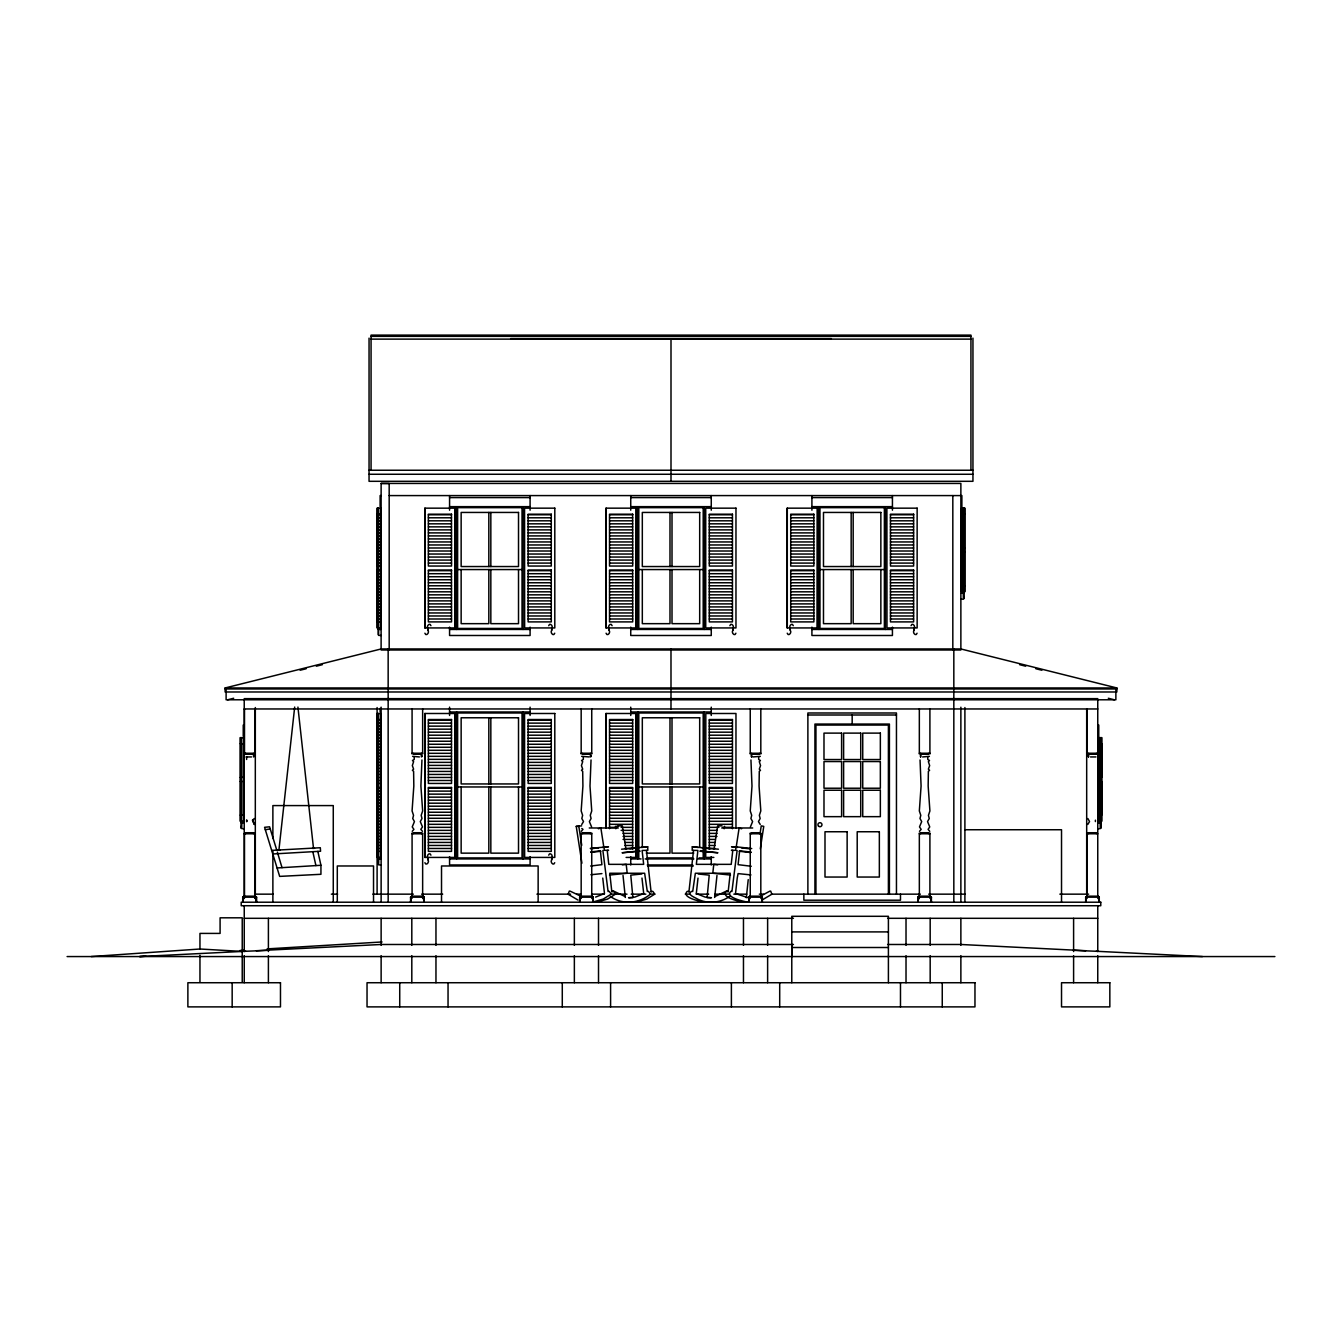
<?xml version="1.0" encoding="UTF-8"?>
<svg xmlns="http://www.w3.org/2000/svg" width="1342" height="1342" viewBox="0 0 1342 1342"><rect width="100%" height="100%" fill="white"/><g stroke="black" fill="none" stroke-linecap="round" stroke-linejoin="round"><path stroke-width="1.5" d="M241.124 818.922L241.157 817.412L240.973 827.98M378.243 625.674L378.259 624.164L378.209 634.682M378.243 855.156L378.259 853.646L378.209 864.164M964.042 596.989L964.026 598.498L963.992 596.989M1100.926 826.471L1100.91 827.98L1100.893 822.327M791.78 956.561L791.78 944.483M718.44 849.201L692.304 846.785L692.17 850.308L697.89 850.459L696.347 864.349L731.222 864.349L732.766 850.459L731.39 850.308L735.752 850.308L735.886 846.785L731.524 846.785L737.463 847.456M714.665 897.462L716.98 875.454M746.32 897.731L748.232 879.631M278.918 850.073L294.686 707.049M688.932 891.86L693.529 850.459M698.008 878.071L696.297 893.554L705.137 897.077L711.461 897.731L707.1 897.731L709.23 875.118L698.175 873.994M728.152 891.86L730.233 873.256L695.357 873.256L692.707 891.507A6.744 3.372 90 0 0 691.499 891.44C686.282 894.51 695.173 897.496 697.538 899.073C707.737 904.206 720.386 902.898 729.679 896.422M737.11 850.459L731.927 891.507A6.744 3.372 -90 0 0 730.719 891.44C724.797 897.462 743.334 901.254 747.511 902.143M548.71 625.674C549.633 622 553.81 626.211 551.713 628.693L551.713 630.203C549.633 632.686 553.81 636.896 554.732 633.223M548.71 855.156C549.633 851.482 553.81 855.693 551.713 858.175L551.713 859.685C549.633 862.168 553.81 866.378 554.732 862.705M729.88 625.674C730.803 622 734.98 626.211 732.883 628.693L732.883 630.203C730.803 632.686 734.98 636.896 735.902 633.223M911.05 625.674C911.973 622 916.15 626.211 914.053 628.693L914.053 630.203C911.973 632.686 916.15 636.896 917.072 633.223M714.078 849.201L717.668 825.867L722.03 825.867M724.16 828.769L724.529 826.37M736.171 847.272L739.123 827.98L741.589 828.769M760.058 833.65L761.25 825.867L763.749 826.37L760.293 848.865M750.396 826.924L752.61 821.572L750.899 818.519L751.705 815.332L750.245 810.937L751.99 786.026L750.95 759.975M242.717 902.21L243.573 898.184L242.717 902.21L242.717 897.177L243.992 896.171L255.299 896.171L256.574 897.177L256.574 902.21L255.718 898.184M410.568 902.21L411.424 898.184L410.568 902.21L410.568 897.177L411.843 896.171L422.881 896.171L424.156 897.177L424.156 902.21L423.3 898.184M579.66 902.21L580.516 898.184L579.66 902.21L579.66 897.177L580.935 896.171L591.973 896.171L593.248 897.177L593.248 902.21L592.392 898.184M749.591 898.184L748.735 902.21L748.735 897.177L750.01 896.171L761.048 896.171L762.323 897.177L762.323 902.21L761.484 898.184M917.827 902.21L918.683 898.184L917.827 902.21L917.827 897.177L919.102 896.171L930.14 896.171L931.415 897.177L931.415 902.21L930.56 898.184L931.415 902.21M1086.534 898.184L1085.678 902.21L1085.678 897.177L1086.953 896.171L1097.991 896.171L1099.266 897.177L1099.266 902.21L1098.41 898.184M703.929 902.143C699.752 901.254 681.216 897.462 687.138 891.44A6.744 3.372 90 0 1 688.345 891.507L688.681 891.692M743.149 902.143C738.972 901.254 720.436 897.462 726.357 891.44A6.744 3.372 -90 0 1 727.565 891.507L727.901 891.692M920.042 759.975L921.082 786.026L919.337 810.937L920.797 815.332L919.991 818.519L921.702 821.572L919.488 826.924L921.149 829.339L919.488 831.352M581.74 824.458L583.535 821.572L581.824 818.519L582.629 815.332L581.17 810.937L582.914 786.026L582.696 771.331L581.489 770.291L582.696 769.134L581.422 765.594L582.696 761.669L581.556 760.511L583.317 759.488L583.317 756.938M1087.758 824.458L1089.553 821.572L1087.842 818.519M412.229 831.352L413.89 829.339L412.229 826.924L414.443 821.572L412.732 818.519L413.537 815.332L412.078 810.937L413.822 786.026L413.604 771.331L412.397 770.291L413.604 769.134L412.329 765.594L413.604 761.669L412.464 760.511L414.225 759.488L414.225 756.938M581.321 831.352L582.982 829.339L581.807 828.5M378.612 629.583L378.612 635.37L381.128 635.487M241.845 822.696L241.728 828.618L244.244 828.735M378.746 858.93L378.612 864.852L381.128 864.969M254.41 818.519L252.43 820.18L254.225 824.458M255.466 898.184L256.305 902.21L256.305 897.177L242.717 897.177L243.992 896.171M244.261 896.171L242.986 897.177L242.986 902.21M422.881 896.171L424.156 897.177L410.568 897.177L411.843 896.171M591.973 896.171L593.248 897.177L579.66 897.177L580.935 896.171M1097.991 896.171L1099.266 897.177L1085.678 897.177L1086.953 896.171M760.31 756.351L752.812 756.938M929.402 756.351L922.608 756.938M612.103 891.692L612.422 891.507A6.744 3.372 90 0 1 613.63 891.44L615.542 894.107L611.197 894.107L603.229 899.073L592.493 902.143M615.542 894.107L607.591 899.073L596.838 902.143M651.323 891.692L651.658 891.507A6.744 3.372 -90 0 1 652.866 891.44L654.779 894.107L650.417 894.107C639.329 903.585 622.302 905.145 610.325 896.422M654.779 894.107L646.81 899.073L636.074 902.143M242.717 897.177L244.496 896.171M410.568 897.177L412.078 896.171M579.66 897.177L581.17 896.171M750.245 896.171L748.735 897.177L762.323 897.177L761.048 896.171M919.337 896.171L917.827 897.177L931.415 897.177L930.14 896.171M1085.678 897.177L1087.188 896.171M430.933 625.674C430.01 622 425.833 626.211 427.913 628.693L427.913 630.203C429.994 632.686 425.833 636.896 424.894 633.223M427.913 630.203L427.913 628.693M551.713 630.203L551.713 628.693M612.103 625.674C611.18 622 607.003 626.211 609.083 628.693L609.083 630.203C611.164 632.686 607.003 636.896 606.064 633.223M609.083 630.203L609.083 628.693M732.883 630.203L732.883 628.693M793.273 625.674C792.35 622 788.173 626.211 790.253 628.693L790.253 630.203C792.334 632.686 788.173 636.896 787.234 633.223M790.253 630.203L790.253 628.693M430.933 855.156C430.01 851.482 425.833 855.693 427.913 858.175L427.913 859.685C429.994 862.168 425.833 866.378 424.894 862.705M427.913 859.685L427.913 858.175M914.053 630.203L914.053 628.693M551.713 859.685L551.713 858.175M761.669 895.533L769.721 891.222A9.931 4.965 -90 0 1 770.711 891.122L771.818 894.258L761.988 900.063M714.615 896.691L726.139 891.222A9.931 4.965 90 0 1 727.129 891.122M598.398 828.769L600.864 827.98L603.833 847.272M595.63 897.077L604.487 893.554L602.759 878.071M225.137 687.96L381.128 648.958L960.872 648.958L1116.846 687.96L1116.846 691.986L225.137 691.986L225.137 687.96L1116.846 687.96M300.105 670.245L306.177 668.735M316.309 666.202L322.382 664.676M227.62 699.786L233.693 698.259M251.524 754.003L254.795 753.248L244.227 753.248L247.498 754.003M419.375 754.003L422.646 753.248L412.078 753.248L415.349 754.003M588.467 754.003L591.738 753.248L581.17 753.248L584.441 754.003M247.498 833.013L244.227 833.768L254.795 833.768L251.524 833.013M415.349 833.013L412.078 833.768L422.646 833.768L419.375 833.013M757.542 754.003L760.813 753.248L750.245 753.248L753.516 754.003M584.441 833.013L581.17 833.768L591.738 833.768L588.467 833.013M926.634 754.003L929.905 753.248L919.337 753.248L922.608 754.003M1094.485 754.003L1097.756 753.248L1087.188 753.248L1090.459 754.003M753.516 833.013L750.245 833.768L760.813 833.768L757.542 833.013M922.608 833.013L919.337 833.768L929.905 833.768L926.634 833.013M1090.459 833.013L1087.188 833.768L1097.756 833.768L1094.485 833.013M581.908 863.191L576.238 826.37L581.656 825.867M265.313 829.708L270.245 828.92M590.614 866.026L601.904 864.667L600.377 850.845L590.648 851.918M622.319 864.835L626.211 864.349L627.2 873.256L609.52 875.051M590.262 848.329L608.48 846.785L602.541 847.456M590.665 848.765L598.582 847.892M591.117 852.338L600.847 851.264M621.564 849.201L647.7 846.785L647.834 850.308L642.113 850.459L643.657 864.349L608.782 864.349L607.238 850.459L608.597 850.308L604.252 850.308L604.118 846.785M629.884 848.765L637.802 847.892M641.761 847.456L647.7 846.785M639.597 850.845L622.101 852.774L640.067 851.264M590.866 874.732L601.921 873.608M641.812 873.994L630.774 875.118L632.904 897.731L628.542 897.731L634.867 897.077L643.707 893.554L641.979 878.071M272.778 853.982L320.57 851.247L320.319 847.725L271.688 850.409M91.256 956.561L199.958 949.012L242.231 951.428M277.073 867.955L320.939 865.288L320.939 874.296L279.673 876.393L264.575 827.309L269.591 826.806L276.771 850.14M145.842 956.192L139.568 956.561L245.771 951.26M239.916 950.522L244.093 950.27M267.092 948.895L382.051 941.967M256.322 950.723L268.4 950.119M268.685 950.102L381.128 944.483L598.515 944.483M312.518 848.412L314.514 848.312M244.244 951.327L268.4 950.337M510.614 338.587L831.386 338.587M371.063 336.356L970.937 336.356M371.063 339.123L970.937 339.123M369.05 470.237L972.95 470.237M369.05 474.263L972.95 474.263M381.128 483.439L960.872 483.439L960.872 649.998L381.111 649.998L381.128 483.439L389.18 483.506L389.18 649.679M381.128 495.584L380.121 495.584L380.121 506.655M389.18 495.584L961.878 495.584L961.878 593.214M449.57 497.597L530.09 497.597M630.74 497.597L711.26 497.597M811.91 497.597L892.43 497.597M449.57 506.655L530.09 506.655M630.74 506.655L711.26 506.655M811.91 506.655L892.43 506.655M455.106 508.165L424.844 508.165L424.844 627.939L455.106 627.939L455.106 508.165L454.988 627.939M636.276 508.165L606.014 508.165L606.014 627.939L636.276 627.939L636.276 508.165L636.158 627.939M817.446 508.165L787.184 508.165L787.184 627.939L817.446 627.939L817.446 508.165L817.328 627.939M961.526 508.165L964.982 508.165L964.982 591.705L961.526 591.705M379.568 514.204L377.219 514.204L377.219 566.039L379.568 566.039M962.818 514.204L964.781 514.204M378.561 514.774L379.45 514.774M428.417 514.774L451.516 514.774M528.111 514.774L551.243 514.774M609.587 514.774L632.686 514.774M709.281 514.774L732.413 514.774M790.757 514.774L813.856 514.774M890.451 514.774L913.583 514.774M962.952 514.842L963.908 514.842M378.561 517.794L379.45 517.794M428.417 517.794L451.516 517.794M528.111 517.794L551.243 517.794M609.587 517.794L632.686 517.794M709.281 517.794L732.413 517.794M790.757 517.794L813.856 517.794M890.451 517.794L913.583 517.794M962.952 517.861L963.908 517.861M378.561 520.813L379.45 520.813M428.417 520.813L451.516 520.813M528.111 520.813L551.243 520.813M609.587 520.813L632.686 520.813M709.281 520.813L732.413 520.813M790.757 520.813L813.856 520.813M890.451 520.813L913.583 520.813M962.952 520.881L963.908 520.881M378.561 523.833L379.45 523.833M428.417 523.833L451.516 523.833M528.111 523.833L551.243 523.833M609.587 523.833L632.686 523.833M709.281 523.833L732.413 523.833M790.757 523.833L813.856 523.833M890.451 523.833L913.583 523.833M962.952 523.9L963.908 523.9M378.561 526.852L379.45 526.852M428.417 526.852L451.516 526.852M528.111 526.852L551.243 526.852M609.587 526.852L632.686 526.852M709.281 526.852L732.413 526.852M790.757 526.852L813.856 526.852M890.451 526.852L913.583 526.852M962.952 526.92L963.908 526.92M378.561 529.872L379.45 529.872M428.417 529.872L451.516 529.872M528.111 529.872L551.243 529.872M609.587 529.872L632.686 529.872M709.281 529.872L732.413 529.872M790.757 529.872L813.856 529.872M890.451 529.872L913.583 529.872M962.952 529.939L963.908 529.939M378.561 532.891L379.45 532.891M428.417 532.891L451.516 532.891M528.111 532.891L551.243 532.891M609.587 532.891L632.686 532.891M709.281 532.891L732.413 532.891M790.757 532.891L813.856 532.891M890.451 532.891L913.583 532.891M962.952 532.959L963.908 532.959M378.561 535.911L379.45 535.911M428.417 535.911L451.516 535.911M528.111 535.911L551.243 535.911M609.587 535.911L632.686 535.911M709.281 535.911L732.413 535.911M790.757 535.911L813.856 535.911M890.451 535.911L913.583 535.911M962.952 535.978L963.908 535.978M378.561 538.93L379.45 538.93M428.417 538.93L451.516 538.93M528.111 538.93L551.243 538.93M609.587 538.93L632.686 538.93M709.281 538.93L732.413 538.93M790.757 538.93L813.856 538.93M890.451 538.93L913.583 538.93M962.952 538.998L963.908 538.998M378.561 541.95L379.45 541.95M428.417 541.95L451.516 541.95M528.111 541.95L551.243 541.95M609.587 541.95L632.686 541.95M709.281 541.95L732.413 541.95M790.757 541.95L813.856 541.95M890.451 541.95L913.583 541.95M962.952 542.017L963.908 542.017M378.561 544.969L379.45 544.969M428.417 544.969L451.516 544.969M528.111 544.969L551.243 544.969M609.587 544.969L632.686 544.969M709.281 544.969L732.413 544.969M790.757 544.969L813.856 544.969M890.451 544.969L913.583 544.969M962.952 545.037L963.908 545.037M378.561 547.989L379.45 547.989M428.417 547.989L451.516 547.989M528.111 547.989L551.243 547.989M609.587 547.989L632.686 547.989M709.281 547.989L732.413 547.989M790.757 547.989L813.856 547.989M890.451 547.989L913.583 547.989M962.818 547.922L964.781 547.922M378.561 551.008L379.45 551.008M428.417 551.008L451.516 551.008M528.111 551.008L551.243 551.008M609.587 551.008L632.686 551.008M709.281 551.008L732.413 551.008M790.757 551.008L813.856 551.008M890.451 551.008L913.583 551.008M962.818 551.948L964.781 551.948M962.952 552.568L963.908 552.568M378.561 554.028L379.45 554.028M428.417 554.028L451.516 554.028M528.111 554.028L551.243 554.028M609.587 554.028L632.686 554.028M709.281 554.028L732.413 554.028M790.757 554.028L813.856 554.028M890.451 554.028L913.583 554.028M962.952 555.588L963.908 555.588M378.561 557.047L379.45 557.047M428.417 557.047L451.516 557.047M528.111 557.047L551.243 557.047M609.587 557.047L632.686 557.047M709.281 557.047L732.413 557.047M790.757 557.047L813.856 557.047M890.451 557.047L913.583 557.047M962.952 558.607L963.908 558.607M378.561 560.067L379.45 560.067M428.417 560.067L451.516 560.067M528.111 560.067L551.243 560.067M609.587 560.067L632.686 560.067M709.281 560.067L732.413 560.067M790.757 560.067L813.856 560.067M890.451 560.067L913.583 560.067M962.952 561.627L963.908 561.627M378.561 563.086L379.45 563.086M428.417 563.086L451.516 563.086M528.111 563.086L551.243 563.086M609.587 563.086L632.686 563.086M709.281 563.086L732.413 563.086M790.757 563.086L813.856 563.086M890.451 563.086L913.583 563.086M962.952 564.647L963.908 564.647M962.952 567.666L963.908 567.666M457.622 569.562L522.038 569.562M638.792 569.562L703.208 569.562M819.962 569.562L884.378 569.562M379.568 570.065L377.219 570.065L377.219 621.9L379.568 621.9M378.561 570.685L379.45 570.685M428.417 570.685L451.516 570.685M528.111 570.685L551.243 570.685M609.587 570.685L632.686 570.685M709.281 570.685L732.413 570.685M790.757 570.685L813.856 570.685M890.451 570.685L913.583 570.685M962.952 570.685L963.908 570.685M378.561 573.705L379.45 573.705M428.417 573.705L451.516 573.705M528.111 573.705L551.243 573.705M609.587 573.705L632.686 573.705M709.281 573.705L732.413 573.705M790.757 573.705L813.856 573.705M890.451 573.705L913.583 573.705M962.952 573.705L963.908 573.705M378.561 576.725L379.45 576.725M428.417 576.725L451.516 576.725M528.111 576.725L551.243 576.725M609.587 576.725L632.686 576.725M709.281 576.725L732.413 576.725M790.757 576.725L813.856 576.725M890.451 576.725L913.583 576.725M962.952 576.725L963.908 576.725M378.561 579.744L379.45 579.744M428.417 579.744L451.516 579.744M528.111 579.744L551.243 579.744M609.587 579.744L632.686 579.744M709.281 579.744L732.413 579.744M790.757 579.744L813.856 579.744M890.451 579.744L913.583 579.744M962.952 579.744L963.908 579.744M378.561 582.763L379.45 582.763M428.417 582.763L451.516 582.763M528.111 582.763L551.243 582.763M609.587 582.763L632.686 582.763M709.281 582.763L732.413 582.763M790.757 582.763L813.856 582.763M890.451 582.763L913.583 582.763M962.952 582.763L963.908 582.763M378.561 585.783L379.45 585.783M428.417 585.783L451.516 585.783M528.111 585.783L551.243 585.783M609.587 585.783L632.686 585.783M709.281 585.783L732.413 585.783M790.757 585.783L813.856 585.783M890.451 585.783L913.583 585.783M962.818 585.666L964.781 585.666M378.561 588.803L379.45 588.803M428.417 588.803L451.516 588.803M528.111 588.803L551.243 588.803M609.587 588.803L632.686 588.803M709.281 588.803L732.413 588.803M790.757 588.803L813.856 588.803M890.451 588.803L913.583 588.803M378.561 591.822L379.45 591.822M428.417 591.822L451.516 591.822M528.111 591.822L551.243 591.822M609.587 591.822L632.686 591.822M709.281 591.822L732.413 591.822M790.757 591.822L813.856 591.822M890.451 591.822L913.583 591.822M961.476 593.214L964.143 593.214M378.561 594.841L379.45 594.841M428.417 594.841L451.516 594.841M528.111 594.841L551.243 594.841M609.587 594.841L632.686 594.841M709.281 594.841L732.413 594.841M790.757 594.841L813.856 594.841M890.451 594.841L913.583 594.841M378.561 597.861L379.45 597.861M428.417 597.861L451.516 597.861M528.111 597.861L551.243 597.861M609.587 597.861L632.686 597.861M709.281 597.861L732.413 597.861M790.757 597.861L813.856 597.861M890.451 597.861L913.583 597.861M960.872 599.253L963.388 599.136L963.254 593.214M378.561 600.88L379.45 600.88M428.417 600.88L451.516 600.88M528.111 600.88L551.243 600.88M609.587 600.88L632.686 600.88M709.281 600.88L732.413 600.88M790.757 600.88L813.856 600.88M890.451 600.88L913.583 600.88M378.561 603.9L379.45 603.9M428.417 603.9L451.516 603.9M528.111 603.9L551.243 603.9M609.587 603.9L632.686 603.9M709.281 603.9L732.413 603.9M790.757 603.9L813.856 603.9M890.451 603.9L913.583 603.9M378.561 606.919L379.45 606.919M428.417 606.919L451.516 606.919M528.111 606.919L551.243 606.919M609.587 606.919L632.686 606.919M709.281 606.919L732.413 606.919M790.757 606.919L813.856 606.919M890.451 606.919L913.583 606.919M378.561 609.939L379.45 609.939M428.417 609.939L451.516 609.939M528.111 609.939L551.243 609.939M609.587 609.939L632.686 609.939M709.281 609.939L732.413 609.939M790.757 609.939L813.856 609.939M890.451 609.939L913.583 609.939M378.561 612.958L379.45 612.958M428.417 612.958L451.516 612.958M528.111 612.958L551.243 612.958M609.587 612.958L632.686 612.958M709.281 612.958L732.413 612.958M790.757 612.958L813.856 612.958M890.451 612.958L913.583 612.958M378.561 615.978L379.45 615.978M428.417 615.978L451.516 615.978M528.111 615.978L551.243 615.978M609.587 615.978L632.686 615.978M709.281 615.978L732.413 615.978M790.757 615.978L813.856 615.978M890.451 615.978L913.583 615.978M378.561 618.997L379.45 618.997M428.417 618.997L451.516 618.997M528.111 618.997L551.243 618.997M609.587 618.997L632.686 618.997M709.281 618.997L732.413 618.997M790.757 618.997L813.856 618.997M890.451 618.997L913.583 618.997M378.192 629.448L380.759 629.448M449.57 629.448L530.09 629.448M630.74 629.448L711.26 629.448M811.91 629.448L892.43 629.448M225.137 688.966L1116.846 688.966M244.227 708.962L1097.756 708.962M449.57 711.981L530.09 711.981M630.74 711.981L711.26 711.981M455.106 713.491L424.844 713.491L424.844 857.421L455.106 857.421L455.106 713.491L454.988 857.421M626.11 857.421L636.276 857.421L636.276 713.491L606.014 713.491L606.014 828.215M807.884 715.001L896.456 715.001M377.219 719.53L379.568 719.53M378.561 720.1L379.45 720.1M428.417 720.1L451.516 720.1M528.111 720.1L551.243 720.1M609.587 720.1L632.686 720.1M709.281 720.1L732.413 720.1M378.561 723.12L379.45 723.12M428.417 723.12L451.516 723.12M528.111 723.12L551.243 723.12M609.587 723.12L632.686 723.12M709.281 723.12L732.413 723.12M244.244 725.066L243.238 725.066L243.238 736.137M1097.756 725.066L1098.763 725.066L1098.763 822.696M378.561 726.139L379.45 726.139M428.417 726.139L451.516 726.139M528.111 726.139L551.243 726.139M609.587 726.139L632.686 726.139M709.281 726.139L732.413 726.139M378.561 729.159L379.45 729.159M428.417 729.159L451.516 729.159M528.111 729.159L551.243 729.159M609.587 729.159L632.686 729.159M709.281 729.159L732.413 729.159M378.561 732.178L379.45 732.178M428.417 732.178L451.516 732.178M528.111 732.178L551.243 732.178M609.587 732.178L632.686 732.178M709.281 732.178L732.413 732.178M378.561 735.198L379.45 735.198M428.417 735.198L451.516 735.198M528.111 735.198L551.243 735.198M609.587 735.198L632.686 735.198M709.281 735.198L732.413 735.198M1098.41 737.647L1101.866 737.647L1101.866 821.187L1098.41 821.187M378.561 738.217L379.45 738.217M428.417 738.217L451.516 738.217M528.111 738.217L551.243 738.217M609.587 738.217L632.686 738.217M709.281 738.217L732.413 738.217M378.561 741.237L379.45 741.237M428.417 741.237L451.516 741.237M528.111 741.237L551.243 741.237M609.587 741.237L632.686 741.237M709.281 741.237L732.413 741.237M240.335 743.686L242.449 743.686M1099.702 743.686L1101.665 743.686L1101.665 777.404L1099.702 777.404M378.561 744.256L379.45 744.256M428.417 744.256L451.516 744.256M528.111 744.256L551.243 744.256M609.587 744.256L632.686 744.256M709.281 744.256L732.413 744.256M1099.836 744.324L1100.792 744.324M378.561 747.276L379.45 747.276M428.417 747.276L451.516 747.276M528.111 747.276L551.243 747.276M609.587 747.276L632.686 747.276M709.281 747.276L732.413 747.276M1099.836 747.343L1100.792 747.343M378.561 750.295L379.45 750.295M428.417 750.295L451.516 750.295M528.111 750.295L551.243 750.295M609.587 750.295L632.686 750.295M709.281 750.295L732.413 750.295M1099.836 750.363L1100.792 750.363M378.561 753.315L379.45 753.315M428.417 753.315L451.516 753.315M528.111 753.315L551.243 753.315M609.587 753.315L632.686 753.315M709.281 753.315L732.413 753.315M1099.836 753.382L1100.792 753.382M245.737 754.254L253.554 754.254M413.588 754.254L421.136 754.254M582.68 754.254L590.228 754.254M751.755 754.254L759.304 754.254M920.847 754.254L928.396 754.254M1088.697 754.254L1096.246 754.254M378.561 756.334L379.45 756.334M428.417 756.334L451.516 756.334M528.111 756.334L551.243 756.334M609.587 756.334L632.686 756.334M709.281 756.334L732.413 756.334M1099.836 756.402L1100.792 756.402M246.022 756.938L251.524 756.938M419.375 756.938L412.581 756.351M589.172 756.938L581.673 756.351M1090.459 756.938L1095.961 756.938M378.561 759.354L379.45 759.354M428.417 759.354L451.516 759.354M528.111 759.354L551.243 759.354M609.587 759.354L632.686 759.354M709.281 759.354L732.413 759.354M1099.836 759.421L1100.792 759.421M378.561 762.373L379.45 762.373M428.417 762.373L451.516 762.373M528.111 762.373L551.243 762.373M609.587 762.373L632.686 762.373M709.281 762.373L732.413 762.373M1099.836 762.441L1100.792 762.441M378.561 765.393L379.45 765.393M428.417 765.393L451.516 765.393M528.111 765.393L551.243 765.393M609.587 765.393L632.686 765.393M709.281 765.393L732.413 765.393M1099.836 765.46L1100.792 765.46M378.561 768.412L379.45 768.412M428.417 768.412L451.516 768.412M528.111 768.412L551.243 768.412M609.587 768.412L632.686 768.412M709.281 768.412L732.413 768.412M1099.836 768.48L1100.792 768.48M378.561 771.432L379.45 771.432M428.417 771.432L451.516 771.432M528.111 771.432L551.243 771.432M609.587 771.432L632.686 771.432M709.281 771.432L732.413 771.432M1099.836 771.499L1100.792 771.499M378.561 774.451L379.45 774.451M428.417 774.451L451.516 774.451M528.111 774.451L551.243 774.451M609.587 774.451L632.686 774.451M709.281 774.451L732.413 774.451M1099.836 774.519L1100.792 774.519M240.335 777.404L242.449 777.404M378.561 777.471L379.45 777.471M428.417 777.471L451.516 777.471M528.111 777.471L551.243 777.471M609.587 777.471L632.686 777.471M709.281 777.471L732.413 777.471M378.561 780.49L379.45 780.49M428.417 780.49L451.516 780.49M528.111 780.49L551.243 780.49M609.587 780.49L632.686 780.49M709.281 780.49L732.413 780.49M240.335 781.43L242.449 781.43M1099.702 781.43L1101.665 781.43L1101.665 815.148L1099.702 815.148M1099.836 782.05L1100.792 782.05M377.219 783.443L379.568 783.443M1099.836 785.07L1100.792 785.07M457.622 786.966L522.038 786.966M638.792 786.966L703.208 786.966M377.219 787.469L379.568 787.469M378.561 788.09L379.45 788.09M428.417 788.09L451.516 788.09M528.111 788.09L551.243 788.09M609.587 788.09L632.686 788.09M709.281 788.09L732.413 788.09M1099.836 788.09L1100.792 788.09M378.561 791.109L379.45 791.109M428.417 791.109L451.516 791.109M528.111 791.109L551.243 791.109M609.587 791.109L632.686 791.109M709.281 791.109L732.413 791.109M1099.836 791.109L1100.792 791.109M378.561 794.128L379.45 794.128M428.417 794.128L451.516 794.128M528.111 794.128L551.243 794.128M609.587 794.128L632.686 794.128M709.281 794.128L732.413 794.128M1099.836 794.128L1100.792 794.128M378.561 797.148L379.45 797.148M428.417 797.148L451.516 797.148M528.111 797.148L551.243 797.148M609.587 797.148L632.686 797.148M709.281 797.148L732.413 797.148M1099.836 797.148L1100.792 797.148M378.561 800.168L379.45 800.168M428.417 800.168L451.516 800.168M528.111 800.168L551.243 800.168M609.587 800.168L632.686 800.168M709.281 800.168L732.413 800.168M1099.836 800.168L1100.792 800.168M378.561 803.187L379.45 803.187M428.417 803.187L451.516 803.187M528.111 803.187L551.243 803.187M609.587 803.187L632.686 803.187M709.281 803.187L732.413 803.187M1099.836 803.187L1100.792 803.187M378.561 806.207L379.45 806.207M428.417 806.207L451.516 806.207M528.111 806.207L551.243 806.207M609.587 806.207L632.686 806.207M709.281 806.207L732.413 806.207M1099.836 806.207L1100.792 806.207M378.561 809.226L379.45 809.226M428.417 809.226L451.516 809.226M528.111 809.226L551.243 809.226M609.587 809.226L632.686 809.226M709.281 809.226L732.413 809.226M1099.836 809.226L1100.792 809.226M378.561 812.245L379.45 812.245M428.417 812.245L451.516 812.245M528.111 812.245L551.243 812.245M609.587 812.245L632.686 812.245M709.281 812.245L732.413 812.245M1099.836 812.245L1100.792 812.245M240.335 815.148L242.449 815.148M378.561 815.265L379.45 815.265M428.417 815.265L451.516 815.265M528.111 815.265L551.243 815.265M609.587 815.265L632.686 815.265M709.281 815.265L732.413 815.265M378.561 818.284L379.45 818.284M428.417 818.284L451.516 818.284M528.111 818.284L551.243 818.284M609.587 818.284L632.686 818.284M709.281 818.284L732.413 818.284M378.561 821.304L379.45 821.304M428.417 821.304L451.516 821.304M528.111 821.304L551.243 821.304M609.587 821.304L632.686 821.304M709.281 821.304L732.413 821.304M240.973 822.696L243.64 822.696M1098.36 822.696L1101.027 822.696M378.561 824.323L379.45 824.323M428.417 824.323L451.516 824.323M528.111 824.323L551.243 824.323M609.587 824.323L632.686 824.323M709.281 824.323L732.413 824.323M617.974 825.867L622.336 825.867L625.926 849.201M576.238 826.37L579.14 826.37M618.377 826.37L615.458 826.37L615.827 828.769M378.561 827.343L379.45 827.343M428.417 827.343L451.516 827.343M528.111 827.343L551.243 827.343M609.587 827.343L617.286 827.343M621.128 827.343L632.686 827.343M709.281 827.343L718.926 827.343M722.784 827.343L732.413 827.343M589.239 827.98L618.293 827.98M721.694 827.98L752.694 827.98M1097.756 828.735L1100.272 828.618L1100.155 822.696M964.898 829.742L1061.522 829.742L1061.522 902.21M378.561 830.362L379.45 830.362M428.417 830.362L451.516 830.362M528.111 830.362L551.243 830.362M621.128 830.362L632.686 830.362M709.281 830.362L716.997 830.362M245.485 832.728L253.806 832.728M413.336 832.728L421.388 832.728M582.428 832.728L590.48 832.728M751.503 832.728L759.555 832.728M920.595 832.728L928.647 832.728M1088.446 832.728L1096.498 832.728M378.561 833.382L379.45 833.382M428.417 833.382L451.516 833.382M528.111 833.382L551.243 833.382M623.057 833.382L632.686 833.382M709.281 833.382L716.997 833.382M378.561 836.402L379.45 836.402M428.417 836.402L451.516 836.402M528.111 836.402L551.243 836.402M623.057 836.402L632.686 836.402M709.281 836.402L716.997 836.402M378.561 839.421L379.45 839.421M428.417 839.421L451.516 839.421M528.111 839.421L551.243 839.421M623.057 839.421L632.686 839.421M709.281 839.421L715.068 839.421M378.561 842.44L379.45 842.44M428.417 842.44L451.516 842.44M528.111 842.44L551.243 842.44M624.986 842.44L632.686 842.44M709.281 842.44L715.068 842.44M378.561 845.46L379.45 845.46M428.417 845.46L451.516 845.46M528.111 845.46L551.243 845.46M624.986 845.46L632.686 845.46M709.281 845.46L715.068 845.46M378.561 848.48L379.45 848.48M428.417 848.48L451.516 848.48M528.111 848.48L551.243 848.48M624.986 848.48L632.686 848.48M709.281 848.48L715.068 848.48M377.219 851.382L379.568 851.382M646.274 853.143L669.993 853.143L669.993 786.966M693.747 853.143L672.007 853.143L672.007 786.966M713.843 857.421L705.724 857.421L705.808 713.491L735.97 713.491L735.97 828.215M647.096 857.924L692.824 857.924M699.048 857.924L703.208 857.924L703.208 712.988L638.792 712.988L638.792 857.924M378.192 858.93L380.759 858.93M449.57 858.93L530.09 858.93M630.74 858.93L641.057 858.93M645.2 858.93L693.831 858.93M697.991 858.93L711.26 858.93M647.263 864.969L692.673 864.969M647.666 865.976L693.311 865.976M254.611 894.158L273.282 894.158M331.357 894.158L337.58 894.158M372.824 894.158L413.336 894.158M421.69 894.158L442.692 894.158M536.917 894.158L570.602 894.158M576.725 894.158L581.086 894.158M591.57 894.158L604.152 894.158M616.532 894.158L626.999 894.158M631.193 894.158L645.854 894.158M685.225 894.107L689.587 894.107M696.146 894.158L708.71 894.158M715.001 894.158L723.673 894.158M724.445 894.107L728.807 894.107M733.856 894.158L746.739 894.158M759.32 894.158L763.514 894.158M771.566 894.158L920.31 894.158M928.681 894.158L965.066 894.158M1059.844 894.158L1088.614 894.158M244.244 918.314L793.441 918.314M887.616 918.314L1097.756 918.314M791.78 931.902L888.404 931.902M598.8 944.483L743.2 944.483M743.468 944.483L793.441 944.483M887.616 944.483L960.872 944.483L1073.315 950.102M791.78 947.502L888.404 947.502M67.1 956.561L1274.9 956.561M1073.6 950.337L1097.756 951.327M277.911 850.023L279.924 850.123M1073.6 950.119L1085.678 950.723M1096.229 951.26L1202.432 956.561M750.966 874.917L738.083 873.608L737.228 878.071L735.517 893.554L747.729 897.613M730.484 875.051L712.787 873.256L713.776 864.349L717.668 864.835M735.886 846.785L751.721 848.547M741.421 847.892L749.339 848.765M751.285 852.136L739.627 850.845L738.083 864.667L751.268 866.261M739.157 851.264L750.815 852.556M692.304 846.785L698.243 847.456M702.202 847.892L710.119 848.765M700.407 850.845L717.903 852.774L699.937 851.264M1019.618 664.676L1025.691 666.202M1035.823 668.735L1041.895 670.245M1108.307 698.259L1114.363 699.786M625.389 896.691L613.864 891.222A9.931 4.965 -90 0 0 612.875 891.122M581.807 896.691L570.283 891.222A9.931 4.965 90 0 0 569.293 891.122L568.169 894.258L577.999 900.063M1097.756 896.171L1099.266 897.177M929.905 896.171L931.415 897.177M760.813 896.171L762.323 897.177M591.738 896.171L593.248 897.177M422.646 896.171L424.156 897.177M254.795 896.171L256.574 897.177M255.03 896.171L256.305 897.177M929.754 831.352L928.094 829.339L929.754 826.924L927.54 821.572L929.251 818.519L928.446 815.332L929.905 810.937L928.161 786.026L928.379 771.331L929.587 770.291L928.379 769.134L929.654 765.594L928.379 761.669L929.52 760.511L927.775 759.488L927.775 756.938M422.495 831.352L420.834 829.339L422.495 826.924L420.281 821.572L421.992 818.519L421.187 815.332L422.646 810.937L420.902 786.026L421.942 759.975M760.243 824.458L758.448 821.572L760.159 818.519L759.354 815.332L760.813 810.937L759.069 786.026L759.287 771.331L760.495 770.291L759.287 769.134L760.562 765.594L759.287 761.669L760.428 760.511L758.683 759.488L758.683 756.938M254.494 824.458L252.699 820.18M591.034 759.975L589.994 786.026L591.738 810.937L590.279 815.332L591.084 818.519L589.373 821.572L591.587 826.924M277.358 852.086L282.021 867.653M650.417 894.107L648.505 891.44A6.744 3.372 -90 0 0 647.297 891.507L644.646 873.256L609.771 873.256L611.835 891.86M611.197 894.107L609.268 891.44A6.744 3.372 90 0 0 608.077 891.507L602.877 850.459M317.853 851.398L320.939 865.288M312.837 851.767L315.907 865.59M578.754 825.867L581.74 845.309M646.458 850.459L651.071 891.86M297.924 707.083L313.508 848.362M623.024 875.454L625.322 897.462M1115.873 688.748L1115.873 699.786L226.11 699.786L226.11 688.748M1101.329 737.647L1101.329 821.187M1101.027 817.412L1101.027 827.98M1100.708 743.686L1100.708 777.404M1100.708 781.43L1100.708 815.148M1100.507 737.647L1100.507 821.187M1098.511 737.647L1098.511 821.187M1097.756 898.066L1097.756 698.645L244.227 698.645L244.227 898.066M1097.756 905.733L1097.756 951.562M1097.756 955.722L1097.756 982.73M1095.391 820.18L1095.391 821.572M1087.188 708.962L1087.188 754.003M1087.188 833.013L1087.188 898.066M1086.684 708.962L1086.684 894.158M1073.6 918.314L1073.6 951.562M1073.6 955.722L1073.6 982.73M972.95 338.134L972.95 481.308L369.05 481.308L369.05 338.134M970.937 470.237L970.937 335.114L371.063 335.114L371.063 470.237M964.898 707.536L964.898 902.21M964.445 508.165L964.445 591.705M964.143 587.93L964.143 598.498M963.623 508.165L963.623 591.705M961.627 508.165L961.627 591.705M960.872 707.2L960.872 902.21M960.872 918.314L960.872 945.322M960.872 955.722L960.872 982.73M953.827 648.958L953.827 691.986M953.827 692.422L953.827 902.21M952.82 495.584L952.82 649.679M942.252 982.73L942.252 1006.886M930.174 918.314L930.174 945.322M930.174 955.722L930.174 982.73M929.905 708.962L929.905 754.003M929.905 833.013L929.905 898.066M919.337 708.962L919.337 754.003M919.337 833.013L919.337 898.066M906.018 918.314L906.018 945.322M906.018 955.722L906.018 982.73M900.482 894.158L900.482 900.197L803.858 900.197L803.858 894.158M900.482 982.73L900.482 1006.886M896.456 894.158L896.456 712.988L807.884 712.988L807.884 894.158M892.43 495.584L892.43 510.195M892.43 627.133L892.43 635.487L811.91 635.487L811.91 627.133M889.411 894.158L889.411 724.059L814.929 724.059L814.929 894.158M888.404 894.158L888.404 725.066L815.936 725.066L815.936 894.158M888.404 982.73L888.404 916.301L791.78 916.301L791.78 982.73M885.384 506.655L885.384 629.448M880.855 569.562L880.855 623.661L853.177 623.661L853.177 569.562M853.177 512.443L853.177 566.542M852.17 715.001L852.17 724.059M851.163 512.443L851.163 566.542M851.163 569.562L851.163 623.661L823.485 623.661L823.485 569.562M818.956 506.655L818.956 629.448M811.91 495.584L811.91 510.195M787.301 508.165L787.301 627.939M779.702 982.73L779.702 1006.886M767.624 918.314L767.624 945.322M767.624 955.722L767.624 982.73M760.813 708.962L760.813 754.003M760.813 833.013L760.813 898.066M750.245 708.962L750.245 754.003M750.245 833.013L750.245 898.066M743.468 918.314L743.468 945.322M743.468 955.722L743.468 982.73M732.447 828.702L732.447 787.469L709.281 787.469L709.314 849.318M731.39 982.73L731.39 1006.886M711.26 495.584L711.26 510.195M711.26 627.133L711.26 635.487L630.74 635.487L630.74 627.133M711.26 707.15L711.26 715.454M711.26 856.666L711.26 864.969M704.215 506.655L704.215 629.448M704.215 711.981L704.215 858.93M699.685 569.562L699.685 623.661L672.007 623.661L672.007 569.562M699.685 786.966L699.685 846.936M672.007 512.443L672.007 566.542M672.007 717.769L672.007 783.946M671 339.123L671 481.308M670.983 648.958L671 691.986M671 692.422L670.983 708.962M669.993 512.443L669.993 566.542M669.993 569.562L669.993 623.661L642.315 623.661L642.315 569.562M669.993 717.769L669.993 783.946M642.315 786.966L642.315 846.936M637.785 506.655L637.785 629.448M637.785 711.981L637.785 858.93M636.158 713.491L636.158 857.421M632.636 849.318L632.636 787.469L609.536 787.469L609.536 828.702M630.74 495.584L630.74 510.195M630.74 707.15L630.74 715.454M630.74 856.666L630.74 864.969M610.593 982.73L610.593 1006.886M606.131 508.165L606.131 627.939M606.131 713.491L606.131 828.215M598.515 918.314L598.515 945.322M598.515 955.722L598.515 982.73M591.738 708.962L591.738 754.003M591.738 833.013L591.738 898.066M581.17 708.962L581.17 754.003M581.17 833.013L581.17 898.066M574.359 918.314L574.359 945.322M574.359 955.722L574.359 982.73M562.281 982.73L562.281 1006.886M538.142 902.21L538.142 865.976L441.518 865.976L441.518 902.21M530.09 495.584L530.09 510.195M530.09 627.133L530.09 635.487L449.57 635.487L449.57 627.133M530.09 707.15L530.09 715.454M530.09 856.666L530.09 864.969L449.57 864.969L449.57 856.666M523.044 506.655L523.044 629.448M523.044 711.981L523.044 858.93M518.515 569.562L518.515 623.661L490.837 623.661L490.837 569.562M518.515 786.966L518.515 853.143L490.837 853.143L490.837 786.966M490.837 512.443L490.837 566.542M490.837 717.769L490.837 783.946M488.823 512.443L488.823 566.542M488.823 569.562L488.823 623.661L461.145 623.661L461.145 569.562M488.823 717.769L488.823 783.946M488.823 786.966L488.823 853.143L461.145 853.143L461.145 786.966M456.615 506.655L456.615 629.448M456.615 711.981L456.615 858.93M449.57 495.584L449.57 510.195M449.57 707.15L449.57 715.454M448.043 982.73L448.043 1006.886M435.965 918.314L435.965 945.322M435.965 955.722L435.965 982.73M424.961 508.165L424.961 627.939M424.961 713.491L424.961 857.421M422.646 708.962L422.646 754.003M422.646 833.013L422.646 898.066M412.078 708.962L412.078 754.003M412.078 833.013L412.078 898.066M411.809 918.314L411.809 945.322M411.809 955.722L411.809 982.73M399.731 982.73L399.731 1006.886M388.157 648.958L388.157 691.986M388.157 692.422L388.173 902.21M381.128 707.15L381.128 902.21M381.128 918.314L381.128 945.322M381.128 955.722L381.128 982.73M380.121 708.358L380.121 711.981M378.696 508.165L378.696 627.939M378.696 713.491L378.696 857.421M377.689 514.204L377.689 566.039M377.689 570.065L377.689 621.9M377.689 719.53L377.689 783.443M377.689 787.469L377.689 851.382M377.555 508.165L377.555 627.939M377.555 713.491L377.555 857.421M377.102 707.536L377.102 894.158M373.529 902.21L373.529 865.976L337.295 865.976L337.295 902.21M333.269 902.21L333.269 805.586L272.879 805.586L272.879 838.482M272.879 850.811L272.879 902.21M268.4 918.314L268.4 951.562M268.4 955.722L268.4 982.73M255.315 707.536L255.315 894.158M255.064 708.962L255.064 754.003M255.064 833.013L255.064 898.066M254.795 708.962L254.795 754.003M254.795 833.013L254.795 898.066M246.861 820.18L246.861 821.572M246.626 756.938L246.626 759.488M246.593 820.18L246.593 821.572M244.496 708.962L244.496 754.003M244.496 833.013L244.496 898.066M244.244 905.733L244.244 951.562M244.244 955.722L244.244 982.73M242.231 982.159L242.231 917.811L220.088 917.811L220.088 933.411L199.958 933.411L199.958 949.012M241.577 737.647L241.577 821.187M241.443 743.686L241.443 777.404M241.443 781.43L241.443 815.148M240.671 737.647L240.671 821.187M232.166 982.73L232.166 1006.886M199.958 955.236L199.958 982.176M241.124 826.471L241.09 827.98L241.074 826.471M254.292 756.351L253.537 756.938L253.537 754.925L254.292 756.351M422.143 756.351L421.388 756.938L421.388 754.925L422.143 756.351M591.235 756.351L590.48 756.938L590.48 754.925L591.235 756.351M751.503 754.925L751.503 756.938L751.503 754.925M920.595 754.925L920.595 756.938L920.595 754.925M1088.446 754.925L1088.446 756.938L1088.446 754.925M522.038 507.662L457.622 507.662L457.622 628.442L522.038 628.442L522.038 507.662M703.208 507.662L638.792 507.662L638.792 628.442L703.208 628.442L703.208 507.662M884.378 507.662L819.962 507.662L819.962 628.442L884.378 628.442L884.378 507.662M380.709 508.165L377.018 508.165L377.018 627.939L380.709 627.939L380.709 508.165M554.8 508.165L524.554 508.165L524.638 627.939L554.8 627.939L554.8 508.165M735.97 508.165L705.724 508.165L705.724 627.939L735.97 627.939L735.97 508.165M917.14 508.165L886.894 508.165L886.978 627.939L917.14 627.939L917.14 508.165M518.515 512.443L461.145 512.443L461.145 566.542L518.515 566.542L518.515 512.443M699.685 512.443L642.315 512.443L642.315 566.542L699.685 566.542L699.685 512.443M880.855 512.443L823.485 512.443L823.485 566.542L880.855 566.542L880.855 512.443M451.533 514.204L428.366 514.204L428.366 566.039L451.533 566.039L451.466 514.204M551.277 514.204L528.111 514.204L528.144 566.039L551.277 566.039L551.277 514.204M632.703 514.204L609.536 514.204L609.536 566.039L632.703 566.039L632.636 514.204M732.447 514.204L709.281 514.204L709.314 566.039L732.447 566.039L732.447 514.204M813.873 514.204L790.706 514.204L790.706 566.039L813.873 566.039L813.806 514.204M913.617 514.204L890.451 514.204L890.484 566.039L913.617 566.039L913.617 514.204M451.533 570.065L428.366 570.065L428.366 621.9L451.533 621.9L451.466 570.065M551.277 570.065L528.111 570.065L528.144 621.9L551.277 621.9L551.277 570.065M632.703 570.065L609.536 570.065L609.536 621.9L632.703 621.9L632.636 570.065M732.447 570.065L709.281 570.065L709.314 621.9L732.447 621.9L732.447 570.065M813.873 570.065L790.706 570.065L790.706 621.9L813.873 621.9L813.806 570.065M913.617 570.065L890.451 570.065L890.484 621.9L913.617 621.9L913.617 570.065M522.038 712.988L457.622 712.988L457.622 857.924L522.038 857.924L522.038 712.988M380.709 713.491L377.018 713.491L377.018 857.421L380.709 857.421L380.709 713.491M554.8 713.491L524.554 713.491L524.638 857.421L554.8 857.421L554.8 713.491M518.515 717.769L461.145 717.769L461.145 783.946L518.515 783.946L518.515 717.769M699.685 717.769L642.315 717.769L642.315 783.946L699.685 783.946L699.685 717.769M451.533 719.53L428.366 719.53L428.366 783.443L451.533 783.443L451.466 719.53M551.277 719.53L528.111 719.53L528.144 783.443L551.277 783.443L551.277 719.53M632.703 719.53L609.536 719.53L609.536 783.443L632.703 783.443L632.636 719.53M732.447 719.53L709.281 719.53L709.314 783.443L732.447 783.443L732.447 719.53M841.602 733.118L823.988 733.118L823.988 759.538L841.602 759.538L841.602 733.118M860.725 733.118L843.615 733.118L843.615 759.538L860.725 759.538L860.725 733.118M880.352 733.118L862.738 733.118L862.738 759.538L880.352 759.538L880.352 733.118M243.59 737.647L240.134 737.647L240.134 821.187L243.59 821.187L243.59 737.647M841.602 761.551L823.988 761.551L823.988 788.224L841.602 788.224L841.602 761.551M860.725 761.551L843.615 761.551L843.615 788.224L860.725 788.224L860.725 761.551M880.352 761.551L862.738 761.551L862.738 788.224L880.352 788.224L880.352 761.551M451.533 787.469L428.366 787.469L428.366 851.382L451.533 851.382L451.466 787.469M551.277 787.469L528.111 787.469L528.144 851.382L551.277 851.382L551.277 787.469M841.602 790.237L823.988 790.237L823.988 816.657L841.602 816.657L841.602 790.237M860.725 790.237L843.615 790.237L843.615 816.657L860.725 816.657L860.725 790.237M880.352 790.237L862.738 790.237L862.738 816.657L880.352 816.657L880.352 790.237M847.138 831.755L824.995 831.755L824.995 877.047L847.138 877.047L847.138 831.755M879.346 831.755L857.202 831.755L857.202 877.047L879.346 877.047L879.346 831.755M1100.775 902.21L241.225 902.21L241.225 905.733L1100.775 905.733L1100.775 902.21M280.478 982.73L187.88 982.73L187.88 1006.886L280.478 1006.886L280.478 982.73M974.963 982.73L367.037 982.73L367.037 1006.886L974.963 1006.886L974.963 982.73M1109.834 982.73L1061.522 982.73L1061.522 1006.886L1109.834 1006.886L1109.834 982.73M818.536 826.135A2.013 2.013 0 0 0 821.908 825.229A2.013 2.013 0 0 0 819.442 822.763A2.013 2.013 0 0 0 818.536 826.135"/></g></svg>
